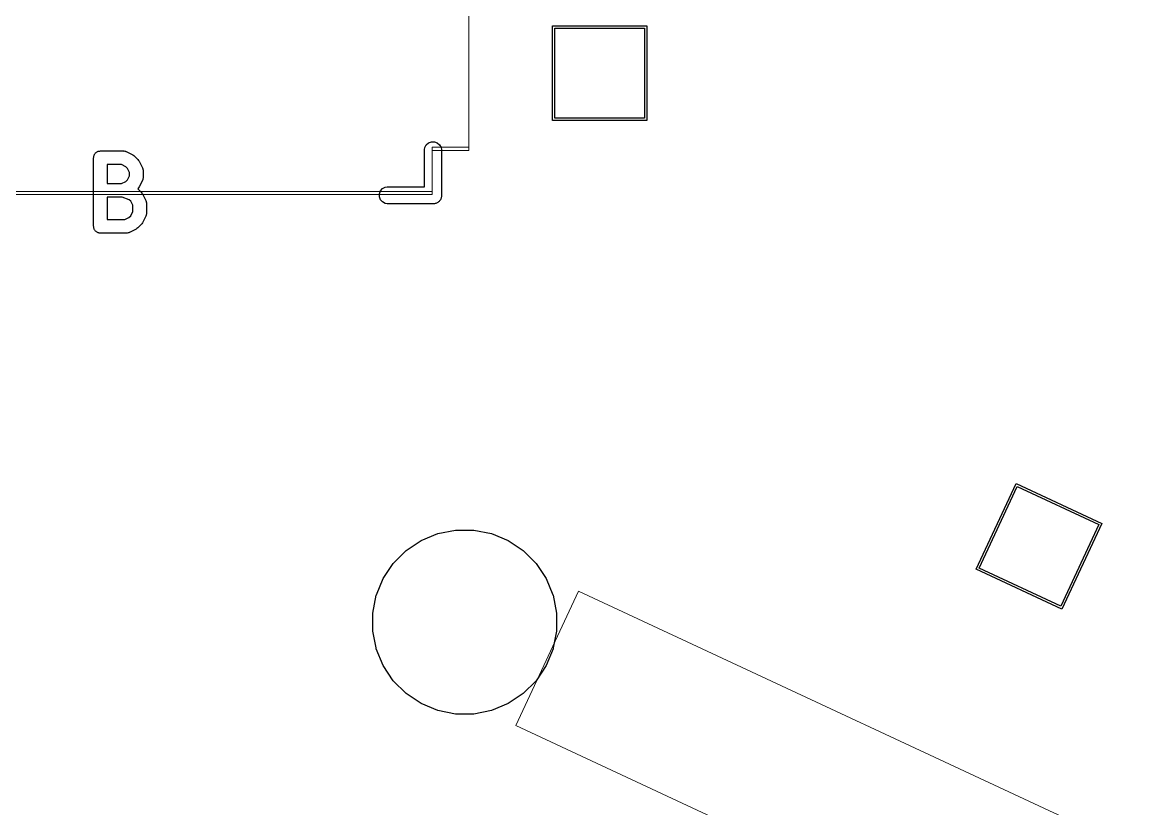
# Model space of a CAD drawing. Header units: millimetres. Extents: x 13 to 222, y -3 to 195.
# Drawn here: x 136.25 to 161.28, y 59.29 to 76.76 of the extents above; entities that cross this region are included whole.
import ezdxf

# ---------------------------------------------------------------- set-up
doc = ezdxf.new("R2010")
doc.units = ezdxf.units.MM
doc.header["$MEASUREMENT"] = 0
doc.layers.add('Ergodox plate', color=7, linetype='Continuous', lineweight=0, true_color=0xf6921e)
doc.layers.add('Orig switch cut', color=7, linetype='Continuous', lineweight=0, true_color=0xde3535)
doc.layers.add('Mask', color=134, linetype='Continuous')
doc.layers.add('Silk', color=142, linetype='Continuous')

msp = doc.modelspace()

# ---------------------------------------------------------------- linework, layer by layer
at = {"layer": 'Ergodox plate'}
for points in [[(145.363, 86.979), (145.363, 85.999), (146.176, 85.999), (146.176, 82.499), (145.363, 82.499), (145.363, 77.49), (146.176, 77.49), (146.176, 73.99), (145.363, 73.99), (145.363, 73.009), (131.393, 73.009), (131.393, 73.99), (130.581, 73.99), (130.581, 77.49), (131.393, 77.49), (131.393, 82.499), (130.581, 82.499), (130.581, 85.999), (131.393, 85.999), (131.393, 86.979)], [(148.62, 64.122), (161.279, 58.219), (159.885, 55.227), (147.223, 61.13)]]:
    msp.add_lwpolyline(points, close=True, dxfattribs=at)
at = {"layer": 'Mask', "linetype": 'Continuous'}
for p, q in [((148.038, 74.587), (148.038, 76.689)), ((148.038, 76.689), (150.14, 76.689)), ((150.14, 76.689), (150.14, 74.587)), ((150.14, 74.587), (148.038, 74.587)), ((157.468, 64.608), (158.356, 66.513)), ((158.356, 66.513), (160.261, 65.624)), ((160.261, 65.624), (159.373, 63.719)), ((145.117, 65.244), (145.49, 65.398)), ((145.49, 65.398), (145.885, 65.477)), ((145.49, 65.398), (145.49, 65.398)), ((145.49, 65.398), (145.49, 65.398)), ((145.885, 65.477), (146.287, 65.477)), ((146.287, 65.477), (146.683, 65.398)), ((146.683, 65.398), (146.683, 65.398)), ((146.683, 65.398), (146.683, 65.398)), ((146.683, 65.398), (147.055, 65.244)), ((144.783, 65.02), (145.117, 65.244)), ((147.055, 65.244), (147.39, 65.02)), ((144.498, 64.735), (144.783, 65.02)), ((147.39, 65.02), (147.674, 64.735)), ((144.274, 64.4), (144.498, 64.735)), ((147.674, 64.735), (147.898, 64.4)), ((159.373, 63.719), (157.468, 64.608)), ((144.124, 64.039), (144.274, 64.4)), ((147.898, 64.4), (148.048, 64.039)), ((144.041, 63.633), (144.12, 64.028)), ((144.12, 64.028), (144.124, 64.039)), ((148.048, 64.039), (148.052, 64.028)), ((148.052, 64.028), (148.131, 63.633)), ((144.041, 63.23), (144.041, 63.633)), ((148.131, 63.633), (148.131, 63.23)), ((144.116, 62.857), (144.041, 63.23)), ((148.131, 63.23), (148.057, 62.857)), ((144.12, 62.835), (144.116, 62.857)), ((144.274, 62.463), (144.12, 62.835)), ((148.052, 62.835), (147.898, 62.463)), ((148.057, 62.857), (148.052, 62.835)), ((144.498, 62.128), (144.274, 62.463)), ((147.898, 62.463), (147.674, 62.128)), ((144.783, 61.843), (144.498, 62.128)), ((147.674, 62.128), (147.39, 61.843)), ((145.117, 61.62), (144.783, 61.843)), ((147.39, 61.843), (147.055, 61.62)), ((145.49, 61.465), (145.117, 61.62)), ((147.055, 61.62), (146.683, 61.465)), ((145.885, 61.387), (145.49, 61.465)), ((145.49, 61.465), (145.49, 61.465)), ((145.49, 61.465), (145.49, 61.465)), ((146.287, 61.387), (145.885, 61.387)), ((146.683, 61.465), (146.287, 61.387)), ((146.683, 61.465), (146.683, 61.465)), ((146.683, 61.465), (146.683, 61.465))]:
    msp.add_line(p, q, dxfattribs=at)
at = {"layer": 'Orig switch cut'}
msp.add_lwpolyline([(145.365, 86.907), (145.365, 85.927), (146.178, 85.927), (146.178, 82.427), (145.365, 82.427), (145.365, 77.418), (146.178, 77.418), (146.178, 73.918), (145.365, 73.918), (145.365, 72.937), (131.395, 72.937), (131.395, 73.918), (130.582, 73.918), (130.582, 77.418), (131.395, 77.418), (131.395, 82.427), (130.582, 82.427), (130.582, 85.927), (131.395, 85.927), (131.395, 86.907)], close=True, dxfattribs=at)
at = {"layer": 'Silk', "linetype": 'Continuous'}
for p, q in [((148.089, 74.638), (148.089, 76.638)), ((148.089, 76.638), (150.089, 76.638)), ((150.089, 76.638), (150.089, 74.638)), ((150.089, 74.638), (148.089, 74.638)), ((145.283, 74.09), (145.346, 74.112)), ((145.346, 74.112), (145.414, 74.112)), ((145.414, 74.112), (145.477, 74.09)), ((137.857, 73.843), (137.864, 73.855)), ((137.864, 73.855), (137.874, 73.863)), ((137.874, 73.863), (137.883, 73.873)), ((137.883, 73.873), (137.894, 73.88)), ((137.894, 73.88), (137.905, 73.889)), ((137.905, 73.889), (137.917, 73.893)), ((137.917, 73.893), (137.929, 73.9)), ((137.929, 73.9), (137.942, 73.902)), ((137.942, 73.902), (137.954, 73.907)), ((137.954, 73.907), (137.968, 73.907)), ((137.968, 73.907), (137.981, 73.909)), ((137.981, 73.909), (138.489, 73.909)), ((138.489, 73.909), (138.498, 73.907)), ((138.498, 73.907), (138.506, 73.908)), ((138.506, 73.908), (138.523, 73.903)), ((138.523, 73.903), (138.541, 73.9)), ((138.541, 73.9), (138.549, 73.895)), ((138.549, 73.895), (138.557, 73.893)), ((138.557, 73.893), (138.702, 73.82)), ((145.189, 73.113), (145.19, 73.939)), ((145.19, 73.939), (145.198, 73.988)), ((145.198, 73.988), (145.232, 74.046)), ((145.232, 74.046), (145.283, 74.09)), ((145.477, 74.09), (145.528, 74.046)), ((145.528, 74.046), (145.562, 73.988)), ((145.562, 73.988), (145.57, 73.939)), ((145.57, 73.939), (145.57, 72.905)), ((137.828, 73.757), (137.831, 73.77)), ((137.828, 72.233), (137.828, 73.757)), ((137.831, 73.783), (137.835, 73.796)), ((137.831, 73.77), (137.831, 73.783)), ((137.835, 73.796), (137.838, 73.809)), ((137.838, 73.809), (137.844, 73.82)), ((137.844, 73.82), (137.849, 73.833)), ((137.849, 73.833), (137.857, 73.843)), ((138.133, 73.604), (138.133, 73.183)), ((138.453, 73.604), (138.133, 73.604)), ((138.544, 73.559), (138.453, 73.604)), ((138.702, 73.82), (138.722, 73.806)), ((138.722, 73.806), (138.742, 73.792)), ((138.742, 73.792), (138.814, 73.719)), ((138.814, 73.719), (138.828, 73.699)), ((138.828, 73.699), (138.843, 73.68)), ((138.843, 73.68), (138.915, 73.534)), ((138.581, 73.521), (138.544, 73.559)), ((138.627, 73.43), (138.581, 73.521)), ((138.581, 73.266), (138.627, 73.357)), ((138.627, 73.357), (138.627, 73.43)), ((138.915, 73.534), (138.918, 73.526)), ((138.918, 73.526), (138.922, 73.518)), ((138.922, 73.518), (138.925, 73.501)), ((138.925, 73.501), (138.931, 73.484)), ((138.931, 73.484), (138.93, 73.475)), ((138.93, 73.475), (138.932, 73.466)), ((138.932, 73.466), (138.932, 73.321)), ((138.133, 73.183), (138.453, 73.183)), ((138.453, 73.183), (138.544, 73.229)), ((138.544, 73.229), (138.581, 73.266)), ((138.843, 73.108), (138.828, 73.088)), ((138.915, 73.253), (138.843, 73.108)), ((138.918, 73.261), (138.915, 73.253)), ((138.922, 73.269), (138.918, 73.261)), ((138.925, 73.287), (138.922, 73.269)), ((138.931, 73.304), (138.925, 73.287)), ((138.932, 73.321), (138.93, 73.312)), ((138.93, 73.312), (138.931, 73.304)), ((144.256, 73.07), (144.314, 73.104)), ((144.314, 73.104), (144.363, 73.113)), ((144.363, 73.113), (145.189, 73.113)), ((138.133, 72.878), (138.133, 72.385)), ((138.464, 72.878), (138.133, 72.878)), ((138.624, 72.825), (138.464, 72.878)), ((138.814, 73.068), (138.813, 73.067)), ((138.813, 73.067), (138.814, 73.066)), ((138.828, 73.088), (138.814, 73.068)), ((138.814, 73.066), (138.887, 72.993)), ((138.887, 72.993), (138.901, 72.973)), ((138.901, 72.973), (138.915, 72.954)), ((138.915, 72.954), (138.988, 72.809)), ((144.19, 72.956), (144.212, 73.019)), ((144.19, 72.888), (144.19, 72.956)), ((144.212, 72.825), (144.19, 72.888)), ((144.212, 73.019), (144.256, 73.07)), ((145.562, 72.856), (145.553, 72.841)), ((145.565, 72.873), (145.562, 72.856)), ((145.57, 72.888), (145.565, 72.873)), ((145.57, 72.905), (145.57, 72.905)), ((145.57, 72.905), (145.57, 72.888)), ((138.654, 72.795), (138.624, 72.825)), ((138.699, 72.705), (138.654, 72.795)), ((138.699, 72.559), (138.699, 72.705)), ((138.988, 72.809), (138.991, 72.8)), ((138.991, 72.8), (138.995, 72.793)), ((138.995, 72.793), (138.998, 72.775)), ((138.998, 72.775), (139.003, 72.758)), ((139.003, 72.758), (139.003, 72.749)), ((139.003, 72.749), (139.004, 72.741)), ((139.004, 72.741), (139.004, 72.523)), ((144.256, 72.774), (144.212, 72.825)), ((144.314, 72.74), (144.256, 72.774)), ((144.363, 72.732), (144.314, 72.74)), ((145.397, 72.732), (144.363, 72.732)), ((145.414, 72.732), (145.397, 72.732)), ((145.397, 72.732), (145.397, 72.732)), ((145.429, 72.737), (145.414, 72.732)), ((145.446, 72.74), (145.429, 72.737)), ((145.461, 72.749), (145.446, 72.74)), ((145.477, 72.754), (145.461, 72.749)), ((145.49, 72.765), (145.477, 72.754)), ((145.504, 72.774), (145.49, 72.765)), ((145.515, 72.787), (145.504, 72.774)), ((145.528, 72.798), (145.515, 72.787)), ((145.537, 72.812), (145.528, 72.798)), ((145.548, 72.825), (145.537, 72.812)), ((145.553, 72.841), (145.548, 72.825)), ((138.133, 72.385), (138.525, 72.385)), ((138.525, 72.385), (138.616, 72.43)), ((138.616, 72.43), (138.654, 72.468)), ((138.654, 72.468), (138.699, 72.559)), ((138.988, 72.455), (138.915, 72.31)), ((138.991, 72.463), (138.988, 72.455)), ((138.995, 72.471), (138.991, 72.463)), ((138.998, 72.488), (138.995, 72.471)), ((139.003, 72.505), (138.998, 72.488)), ((139.004, 72.523), (139.003, 72.514)), ((139.003, 72.514), (139.003, 72.505)), ((137.831, 72.219), (137.828, 72.233)), ((137.831, 72.206), (137.831, 72.219)), ((137.835, 72.194), (137.831, 72.206)), ((137.838, 72.18), (137.835, 72.194)), ((137.844, 72.169), (137.838, 72.18)), ((137.849, 72.156), (137.844, 72.169)), ((137.857, 72.146), (137.849, 72.156)), ((137.864, 72.135), (137.857, 72.146)), ((137.874, 72.126), (137.864, 72.135)), ((137.883, 72.116), (137.874, 72.126)), ((137.894, 72.109), (137.883, 72.116)), ((137.905, 72.101), (137.894, 72.109)), ((137.917, 72.096), (137.905, 72.101)), ((137.929, 72.089), (137.917, 72.096)), ((138.621, 72.094), (138.614, 72.089)), ((138.63, 72.096), (138.621, 72.094)), ((138.775, 72.169), (138.63, 72.096)), ((138.794, 72.183), (138.775, 72.169)), ((138.814, 72.197), (138.794, 72.183)), ((138.887, 72.27), (138.814, 72.197)), ((138.901, 72.29), (138.887, 72.27)), ((138.915, 72.31), (138.901, 72.29)), ((137.942, 72.087), (137.929, 72.089)), ((137.954, 72.082), (137.942, 72.087)), ((137.968, 72.082), (137.954, 72.082)), ((137.981, 72.08), (137.968, 72.082)), ((138.561, 72.08), (137.981, 72.08)), ((138.57, 72.082), (138.561, 72.08)), ((138.579, 72.081), (138.57, 72.082)), ((138.596, 72.086), (138.579, 72.081)), ((138.614, 72.089), (138.596, 72.086)), ((157.536, 64.632), (158.381, 66.445)), ((158.381, 66.445), (160.194, 65.6)), ((160.194, 65.6), (159.348, 63.787)), ((159.348, 63.787), (157.536, 64.632))]:
    msp.add_line(p, q, dxfattribs=at)

doc.saveas('drawing.dxf')
